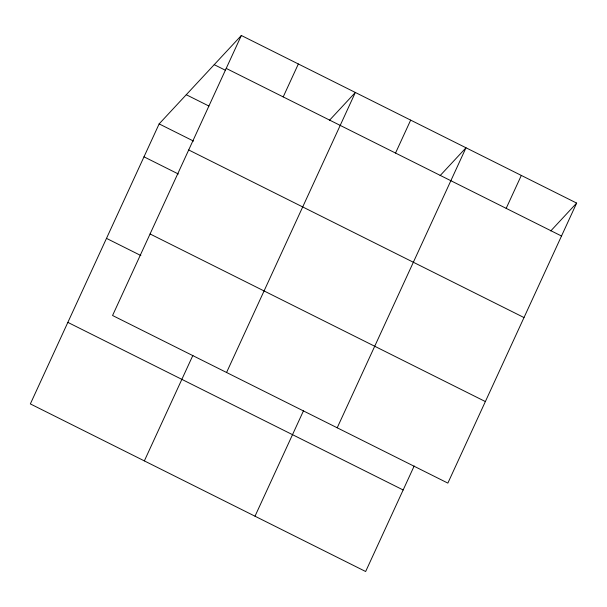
<?xml version="1.0" encoding="UTF-8"?>
<svg xmlns="http://www.w3.org/2000/svg" width="607" height="607" viewBox="0 0 607 607"><rect width="100%" height="100%" fill="white"/><g stroke="black" fill="none" stroke-linecap="round" stroke-linejoin="round"><path stroke-width="0.91" d="M241.351 35.487L112.561 315.496L447.86 483.104L576.65 203.087L241.351 35.487L159.14 123.896L30.35 403.913L365.649 571.513L414.194 465.971M283.203 96.908L298.348 63.978M144.352 460.895L192.897 355.361M226.563 372.486L355.353 92.469L329.457 120.323M395.529 153.055L410.673 120.125M255.001 516.208L303.546 410.666M337.211 427.791L466.001 147.782L440.105 175.628M506.177 208.36L521.322 175.431M550.754 230.941L576.65 203.087M226.206 68.416L561.505 236.017M214.218 64.661L225.121 70.109M186.273 94.722L208.907 106.035M159.14 123.896L193.512 141.074M188.701 149.952L524 317.552M143.996 156.826L178.367 174.012M150.058 233.961L485.365 401.561M106.491 238.369L140.862 255.547M67.855 322.378L403.154 489.978"/></g></svg>
